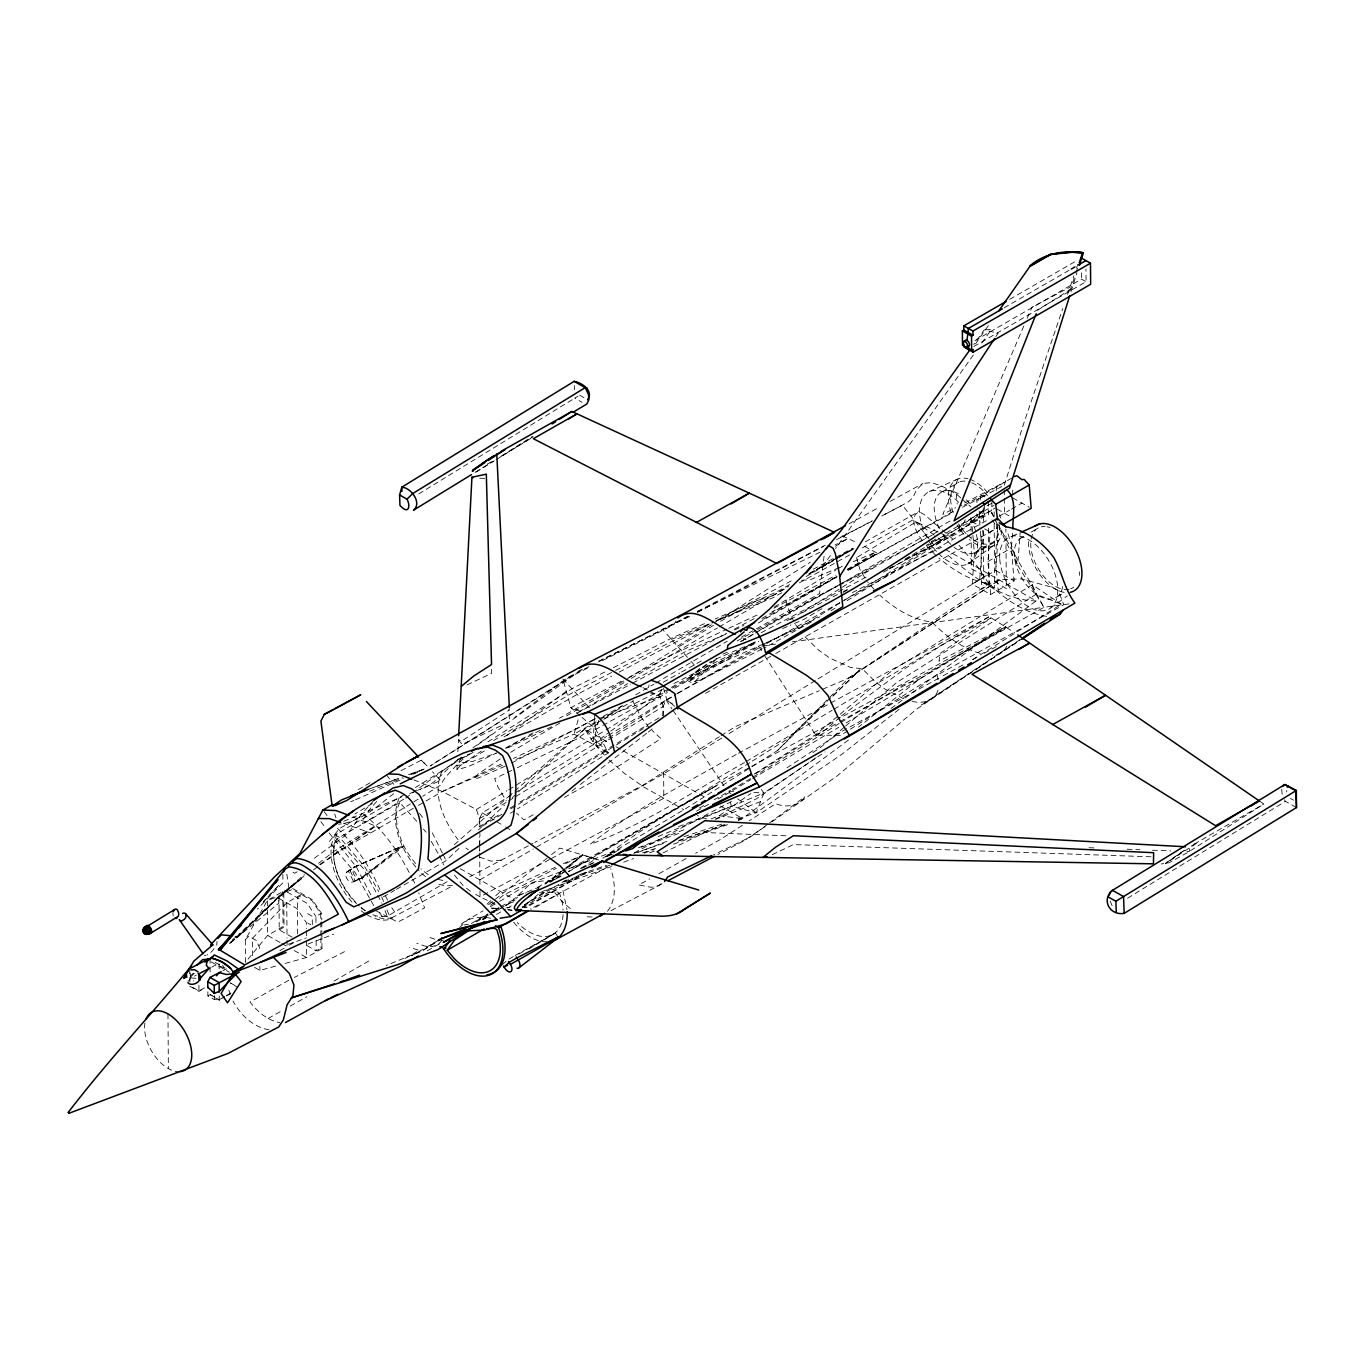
<?xml version="1.0" encoding="UTF-8"?>
<svg xmlns="http://www.w3.org/2000/svg" width="1365" height="1365" viewBox="0 0 1365 1365"><rect width="100%" height="100%" fill="white"/><g stroke="black" fill="none" stroke-linecap="round" stroke-linejoin="round"><path stroke-width="0.75" stroke-dasharray="5 3.75" d="M282.828 874.368L282.964 882.728L257.388 909.158M984.694 504.231L984.336 514.963M991.997 500.887L991.707 510.356L845.293 601.794M479.729 847.136L479.678 851.06L479.252 836.984M479.763 845.174L479.934 833.418M1281.701 789.277L1282.196 794.584M515.987 759.435L574.068 734.114L593.127 744.215L594.355 718.655M473.16 752.354L461.182 758.718L462.155 762.796L473.058 761.312L496.57 753.002C483.534 758.599 471.096 767.386 456.934 769.348L457.429 759.503M457.838 751.62L458.452 739.796L461.779 740.99L509.452 709.885M650.132 691.372L660.114 696.628L663.134 706.507L662.673 715.618L517.164 803.78M413.68 779.807L442.396 791.512L476.419 809.53L479.439 818.676L478.961 826.934L500.784 813.711M216.745 945.211L217.001 941.509M1012.506 533.22L1011.38 547.996L1014.093 580.961L990.649 594.509L972.187 584.049L974.439 553.9L971.726 521.532L995.187 507.985M979.678 579.716L981.93 549.583L980.053 527.317M972.187 584.049L995.648 570.502L997.9 540.352L996.552 524.177M990.649 594.509L987.919 561.544L990.171 531.992L997.661 527.675L997.593 523.768M991.894 519.826L997.661 527.675L995.392 557.227L998.122 590.192M1020.355 530.303L1017.676 565.315L1043.969 607.288L1069.341 603.859M190.059 972.938L190.554 976.965L193.54 981.008M824.068 556.186L819.614 593.536L754.436 629.828M980.121 500.119L980.855 495.939L1014.383 476.59M996.109 490.905L996.825 486.725L999.351 485.821L1001.466 486.708L976.828 499.761L977.016 507.541M648.494 687.67L649.126 684.889M399.911 847.102L403.221 846.795L399.911 847.102L354.405 866.894L347.205 871.808A5.801 3.344 60 0 0 346.591 878.105A5.801 3.344 60 0 0 352.358 882.148L363.158 877.559L403.221 846.795M1004.299 485.223L1023.102 425.385L1062.755 308.541M922.279 540.694C917.399 533.306 911.018 523.87 915.164 514.793L918.833 511.517L924.753 514.895L940.604 528.562M1071.03 291.615L1076.951 272.983M230.822 942.515L238.756 936.202L240.172 933.285L278.358 896.651L304.173 875.886M1069.972 291.001L1075.279 274.894M1075.927 272.881L1077.923 266.84M461.233 757.677L457.139 765.407L461.233 764.997L484.95 750.614M598.808 720.242L595.771 729.371L608.346 752.934L517.608 808.797M1067.549 294.43L1073.88 275.781M1076.473 268.171L1077.753 264.366M337.257 833.64C326.047 858.943 341.182 888.154 359.251 906.104M738.107 818.744L756.176 812.772L763.922 792.997L825.074 751.91M578.146 719.867L574.068 734.114L598.245 720.583M661.53 689.82L659.346 695.229L606.708 734.165M416.717 821.218L399.655 802.603L336.865 838.861L334.732 844.082A48.048 27.744 60 0 0 356.657 903.732M399.655 802.603L397.522 807.841A48.048 27.744 60 0 0 416.649 864.608M1023.818 325.996L942.771 514.4L955.654 507.695M1027.18 318.267L1032.042 307.125L1070.006 287.196M663.731 716.216L663.134 706.507L666.035 699.972L675.112 694.734M965.26 519.673L959.595 532.35L903.579 560.332M399.297 797.74C388.445 822.822 401.771 852.135 419.174 870.853M442.226 770.679C431.442 793.986 443.676 820.706 458.009 839.629M501.859 814.308L480.036 827.531L479.439 818.676L482.323 812.892L512.95 794.072M187.978 981.554L191.271 977.732L196.424 975.122M320.894 935.912L320.724 913.629L311.885 900.542L292.485 889.536L283.784 892.676L284.039 927.091L283.033 926.528L267.625 935.435L245.478 962.257L245.308 939.785L267.352 900.456L282.777 891.55L292.127 888.188L312.227 899.586L321.713 913.646L321.765 919.822M607.476 911.291C616.878 899.211 615.206 882.473 610.786 868.703M675.948 621.075L673.986 624.146L669.038 627.235L599.764 661.991M213.998 948.607L213.247 949.767A15.476 8.873 -24.9 0 1 209.647 953.35L206.968 955.039M995.836 336.677L998.088 333.248L984.148 329.886L973.757 344.458M988.414 325.535L973.501 346.71L1086.062 281.719L1085.96 269.042M973.347 355.002L835.636 548.491M981.81 343.042L991.417 329.477L984.148 329.886M822.344 566.629L831.985 553.405M841.693 601.88L941.355 540.438L945.092 535.268L916.171 521.891L854.319 558.985M937.994 690.144C934.991 701.235 921.426 704.306 911.53 701.064M1006.824 646.14L1003.957 650.917L999.043 653.954L992.27 655.115M695.041 681.527L716.727 658.664M1166.085 862.851L1184.991 849.849L1165.454 863.618L1197.583 842.563L1189.563 846.982L1189.29 851.538L1183.148 851.316M373.839 800.419L362.373 813.148L350.396 830.227L344.117 836.489L312.039 859.95M376.706 801.477L370.29 808.575L361.81 821.474L362.612 823.573L404.091 799.003M487.1 904.227L492.321 898.801M263.411 901.924L279.211 884.827L263.24 901.873M441.919 940.485L438.011 944.682L432.244 946.61L425.027 946.133L416.82 943.283M560.776 871.757L531.002 883.172L509.81 903.238L493.277 912.776M194.308 973.279L189.82 977.801L195.86 978.33M456.934 769.348L460.926 765.082L481.367 751.04M245.308 939.785L248.754 936.168L256.193 940.383L259.725 947.958L259.742 952.036M297.655 933.967L297.382 897.812L302.194 895.048L302.177 893.887L286.769 902.777L252.474 938.267L252.61 956.319M613.141 854.917L607.63 854.831C677.842 801.05 759.93 764.076 836.267 720.003M602.75 858.193L684.889 809.155L777.521 750.511L848.569 678.166L1000.05 579.562L1021.003 578.862L1052.534 587.377L1058.472 590.738L1063.796 604.763L923.405 682.858L849.576 729.729M777.521 750.511L826.968 702.071M832.957 696.201L859.933 669.771L832.189 696.287M229.832 942.874L239.626 934.991L276.344 899.279L301.784 878.292L276.344 899.279L238.756 936.202L235.019 936.356M239.626 934.991L277.556 898.238L303.235 877.388M830.654 697.771L787.503 739.011L751.552 761.585M396.464 889.298L446.065 860.667L461.472 846.044M478.432 829.937L504.623 805.077M512.319 797.757L516.943 793.372M518.495 791.905L584.749 729.012L601.829 720.311M278.392 897.197L228.586 944.443L278.87 903.101L278.358 896.651M711.216 818.881L719.099 815.758L750.886 793.475M459.459 927.62L468.229 919.413L482.988 910.882M502.405 964.56L506.176 961.131M528.938 948.965L555.76 932.807L557.756 935.725M699.818 668.406L686.68 679.992L691.628 682.79L704.75 677.927L766.14 646.993M284.091 892.045L304.361 874.521M454.34 844.73L506.825 798.15M508.411 796.75L513.189 792.519M514.776 791.103L584.749 729.012L608.602 742.543M538.356 894.246L522.232 907.657M555.794 878.804L582.753 854.917L563.387 863.653M839.902 717.239L825.535 729.712L753.804 774.979M841.505 715.857L905.899 668.014L942.345 644.894L991.161 617.799L940.246 653.408L938.949 661.155L1005.681 626.654L921.426 677.569L858.517 727.118M190.213 975.941L193.421 973.194M495.751 895.662L499.454 892.488L555.64 867.15M499.488 898.46L503.19 895.286L556.238 868.379M232.238 940.041L240.172 933.285M843.962 727.46L819.956 747.918L811.1 753.753M845.566 726.095L896.771 682.449L1036.189 594.219L1061.305 604.217L971.112 660.575L976.76 657.367M714.543 659.943L688.813 681.596L758.633 641.277M550.061 882.012L564.752 869.846M566.373 868.498L582.701 854.968M469.867 753.736L458.657 762.83L445.178 777.555L440.315 785.336L422.672 796.29M688.864 678.03L711.813 661.189M660.95 883.735L658.578 885.646L651.224 887.318L638.769 884.964L649.757 878.838M488.516 904.671L549.822 855.957M551.477 854.644L559.769 848.075L599.747 860.121M318.574 863.328L333.777 851.504L410.336 803.968M899.108 709.322L842.529 753.804L756.176 812.772L731.418 806.323L677.842 826.866M461.438 757.2C446.747 767.079 437.79 783.339 420.318 789.482M646.618 733.346L578.538 785.899M648.256 732.067L653.17 728.228M545.027 884.076L564.803 868.805M566.356 867.594L582.753 854.917L563.813 864.54M545.079 883.991L561.459 871.348M563.097 870.085L582.753 854.917M400.286 847.836L360.224 878.599L352.358 882.148M571.816 791.052L576.849 787.196M565.451 679.019L514.724 717.427M566.304 691.39L506.978 735.462M393.666 793.696C377.149 806.493 360.36 822.02 338.605 824.221M494.642 902.265L489.387 905.933M848.382 740.069L742.543 818.522L735.206 821.747M891.055 708.435L1036.154 600.89L945.126 549.242M313.455 869.829L318.574 866.041M320.28 864.796L375.597 826.098L379.624 827.77M598.126 723.433L577.19 738.806L513.769 769.451M604.832 718.468L621.57 706.08M593.127 744.215L605.019 735.411M767.898 824.102L750.306 837.018L713.656 854.763M769.57 822.873L804.719 796.853C798.917 806.647 785.404 807.722 775.712 803.695L749.351 820.775M405.576 798.133L460.329 757.763M477.426 745.136L575.143 674.156L430.231 765.919L569.802 677.023L590.397 666.7M319.581 864.574L375.597 826.098L350.89 816.048M482.647 919.635L487.254 916.256M1050.828 607.852L1067.293 595.874M967.802 564.069L992.816 546.017M472.87 747.832L491.298 734.677M695.075 672.433L709.988 661.889M764.997 826.695L743.857 840.823L717.905 854.473M771.959 821.798L837.308 775.832L916.444 709.237L974.303 670.505M586.387 872.201L524.092 907.742M839.151 723.501L752.303 777.487M883.343 572.123L933.711 544.754L985.394 508.821L959.595 532.35L958.913 524.279M442.124 937.294L423.082 950.347L411.65 955.756L441.868 938.301M461.199 924.224C469.116 917.246 480.787 916.034 490.82 918.338M816.134 757.66L756.176 798.952L715.26 819.102M346.471 872.269L353.569 867.44M347.205 871.808L357.34 865.854L402.846 846.061M483.654 919.481L486.623 917.468L483.244 919.413M848.569 678.166L988.891 583.759L1000.05 579.562L848.569 678.166L821.252 689.854M976.077 669.328L1020.184 639.81M491.878 912.878L499.061 908.066L493.721 911.086M606.828 752.371L596.437 746.092L606.981 739.096M608.739 737.919L676.033 694.273M1020.355 639.468L921.426 705.005L973.962 670.59M786.888 767.847L839.902 732.988M975.719 669.43L1019.809 640.526M1037.571 310.264L1072.071 288.356M578.982 711.865L627.781 683.643M742.338 825.33L721.249 838.997L695.587 853.296M500.238 758.94L478.091 774.074L474.082 778.34L478.211 778.067L505.391 766.089M524.672 904.688L549.532 888.649M581.507 868.055L595.72 858.892M372.44 803.473L354.866 813.984M762.711 619.471L837.189 576.593M754.248 774.023L816.458 734.08L892.829 669.959L1032.332 584.749L1061.305 604.217M840.874 722.392L903.63 684.65L919.327 679.241M1259.247 800.88L1263.836 804.036L1186.697 853.074L1168.986 862.799L1161.206 863.977M847.802 730.855L840.669 735.377L815.843 735.121L763.274 653.562M501.825 455.774L532.35 436.459M677.535 646.174L716.062 621.809M719.56 619.591L810.418 562.141M835.346 546.375L847.819 538.475L835.244 544.857M713.503 625.307L625.494 679.924M719.355 736.759L642.744 785.25L534.79 842.41M721.13 735.616L735.377 726.607L819.29 690.69M404.671 794.362L335.09 834.885A51.699 29.842 60 0 0 352.324 902.453M415.404 787.588L468.314 754.231M487.902 741.86L573.454 687.909L605.736 671.546M749.76 762.711L695.826 796.563L568.215 871.553M836.728 576.559L790.591 602.596L771.942 611.725M847.341 569.922L875.596 552.245L852.579 561.953M790.352 619.676L872.627 568.318L926.152 538.049M830.841 610.803L838.076 606.299M413.851 801.784L420.915 797.399M476.419 809.53L507.029 790.71M508.838 789.601L604.286 730.94M606.094 729.831L667.383 692.43M514.741 792.963L606.589 736.503M608.398 735.394L666.035 699.972L674.344 705.04M839.885 602.989L800.009 627.576L692.55 675.658L670.215 688.045M510.356 813.267L515.799 809.923M418.731 493.925L572.925 399.262M475.139 472.358L493.277 461.233M500.546 456.763L533.186 436.732M476.095 472.017L494.232 460.875M496.041 459.766L532.316 437.5M741.656 641.277L757.217 631.739M758.957 630.664L809.274 600.719L841.028 583.776M721.778 738.056L663.646 773.767L535.012 848.023M729.046 733.602L816.236 680.026M818.062 678.917L988.823 574.034M750.494 778.596L732.34 789.448M1127.592 898.187L1285.42 801.306L1296.477 807.568M479.439 818.676L506.722 802.023M508.531 800.914L513.991 797.587M515.816 796.478L606.743 740.939M608.568 739.83L663.134 706.507M442.414 938.523L423.082 950.347L386.278 965.43M503.992 736.912L575.911 695.109L611.691 676.119M510.595 752.337L560.418 722.631M577.992 396.174L574.733 398.153L582.104 402.334M509.879 808.199L515.339 804.889M510.954 808.797L614.625 745.972M616.451 744.88L647.368 726.146M623.668 681.033L559.428 718.28M774.296 606.998L836.131 569.888M837.956 568.796L843.416 565.537M960.721 497.884L956.353 493.993L941.987 486.162L931.578 482.596L922.962 483.449L916.529 489.899L912.929 497.577L908.39 501.842L881.705 516.055M524.382 904.961L566.236 879.981M586.814 872.286L525.764 907.793M493.601 740.547L570.689 693.727L613.704 671.409M297.246 871.757L294.652 873.293L291.325 871.143L291.274 869.676M821.918 608.654L803.797 619.454L790.301 625.238M888.939 568.727L896.174 564.41M905.234 559.002L945.092 535.268M744.454 762.591C694 790.983 644.638 824.358 590.277 844.253C635.066 808.728 687.022 782.657 736.571 754.282M746.28 761.499L832.138 710.312M833.964 709.22L989.25 616.639L1014.57 632.695M725.259 794.942L750.886 779.671M752.712 778.579L838.775 727.272M846.095 722.904L1006.602 627.218L838.144 718.98M549.993 882.268L560.93 875.835M508.991 959.083L513.65 956.336M623.993 682.636L565.519 716.506M631.312 678.354L717.342 627.968M719.167 626.91L788.765 586.148M808.95 574.324L834.629 559.275M836.472 558.2L852.989 548.542M635.698 694.836L654.006 684.104M655.848 683.029L727.289 641.192M758.428 622.969L837.189 576.832M848.177 570.399L877.473 553.235L861.23 544.703M568.369 871.808L716.42 785.762L568.744 869.607M784.21 589.253L775.081 594.543L711.95 623.088M806.152 576.525L837.223 558.507M839.048 557.449L853.227 549.259M1009.708 299.344L1075.808 261.193M1004.128 307.808L1069.495 270.065M974.968 340.619L1081.49 279.125L1086.062 281.719M358.159 789.67L370.973 782.264M942.43 491.656L958.895 482.152M333.248 854.524L416.547 806.442M418.39 805.384L442.396 791.512L503.856 762.847M292.161 937.209L279.228 929.872L278.972 895.457L283.784 892.676M674.651 688.233L756.517 641.089M843.161 592.478L848.672 589.288M931.357 541.547L938.711 537.315M946.064 533.067L993.839 505.477M676.938 693.676L758.701 646.464L762.062 648.529M279.228 929.872L284.039 927.091M998.992 516.345L1009.673 510.169M1011.431 509.162L1021.958 503.071M315.963 922.484L315.912 916.41L320.724 913.629M204.494 987.816L198.966 991.007L189.889 985.854M189.889 986.247L198.966 991.417L204.494 988.226M279.842 950.654L285.285 947.515M281.787 943.471L287.094 946.474L295.932 941.372M974.798 552.62L991.263 543.099M974.439 553.9L997.9 540.352M383.292 896.907L394.622 890.372M207.855 991.86L207.889 995.921L214.356 999.59L219.236 999.777L224.764 996.604M226.607 995.529L232.118 992.355M207.889 995.921L210.159 994.624L219.236 1000.187L224.764 996.996M226.607 995.938L230.276 993.805M1020.116 538.527L1023.784 536.411M1031.104 532.179L1036.581 529.006M987.919 561.544L1011.38 547.996M306.937 945.587L316.185 950.825L320.98 948.061L321.986 948.624L321.867 934.223M321.986 948.624L306.562 957.53L284.244 963.69M372.867 914.721A48.048 27.744 60 0 0 380.067 916.615L387.268 916.256L450.058 880.015M479.9 879.845L533.186 849.081M334.169 981.008L370.871 959.817M490.376 906.616L497.764 902.35M499.607 901.292C516.277 892.642 533.323 876.415 553.61 882.097M404.91 958.537L419.123 950.33L409.705 947.395M471.454 923.44L487.988 913.885M489.83 912.827L499.01 907.52M500.853 906.462L517.727 897.624M427.33 950.842L441.202 942.84M482.255 919.14L491.434 913.833M496.485 914.413L505.715 909.073M507.558 908.015L511.261 905.882M1057.278 596.607L1064.598 592.393M522.778 907.094L581.661 873.566M533.817 907.298L609.848 865.768M535.643 907.23L559.65 893.375L561.885 901.071A48.048 27.744 60 0 1 563.08 910.267M518.871 954.05L552.108 934.871M740.274 641.721L837.632 585.704M839.475 584.647L951.524 520.167M1194.307 844.065L1263.836 804.036M607.22 856.606L618.311 850.259M720.618 621.263L756.108 600.958L772.249 595.822M537.366 887.421L566.902 870.648M789.618 584.63L776.975 591.796L715.141 618.976M837.513 557.534L807.943 574.273L833.64 560.06M839.356 556.493L852.289 549.174M865.222 541.854L918.833 511.517M576.73 713.366L630.732 684.121M811.339 621.962L767.966 646.003M705.466 693.335L773.887 654.535M775.747 653.494L997.661 527.675M699.443 808.046L704.92 804.941M714.066 799.788L730.514 790.489M487.1 464.254L494.215 460.244M781.838 592.734L773.17 597.631L715.721 621.177M799.378 582.838L851.316 553.968M933.489 533.92L938.984 530.814M475.873 921.17L491.929 912.093M476.419 921.87L491.195 913.526M493.038 912.468L504.129 906.224M505.971 905.166L515.202 899.962M288.783 980.258L250.068 1002.012C257.456 1011.687 267.489 1020.474 279.808 1022.607M696.542 811.1L710.892 803.029M718.075 798.986L723.467 795.966M761.875 618.379L835.755 577.071M953.214 511.397L850.003 569.103L951.49 513.121M964.27 505.221L980.855 495.939L983.363 495.051L985.888 496.092M681.613 672.007L703.828 659.585M737.151 640.953L755.732 630.579M600.105 719.543L633.582 700.791M677.893 693.232L764.895 644.57M766.738 643.529L842.649 601.078M844.491 600.054L987.032 520.321M268.154 1018.478L282.896 1010.202M290.284 1006.073L306.869 996.774M815.843 735.121L838.093 722.648M839.953 721.607L1043.969 607.288L995.426 519.638M835.482 559.036L853.876 548.798M741.4 637.097L752.576 630.869M663.202 682.278L679.77 673.03M757.592 629.538L837.325 586.216M533.186 814.769L524.024 819.887L516.584 813.165M564.359 797.416L606.521 773.921L660.967 738.601L651.941 730.326M658.92 873.737L686.424 858.414M515.202 955.415L555.76 932.807M635.135 679.565L686.646 650.917L727.187 633.633M668.355 689.086L595.771 729.371L581.78 717.171M862.253 547.928L913.697 519.485M505.801 747.901L535.387 731.555M593.57 719.509L510.954 763.41M670.539 689.069L659.346 695.229L650.269 692.908M672.416 688.045L756.415 641.857M888.973 568.966L986.042 515.595L979.217 517.198L926.596 545.079M834.663 735.326L941.355 676.784M943.215 675.76L963.707 664.516M984.216 653.289L997.252 646.123M603.125 716.386L625.375 704.221M849.098 523.768L879.06 507.388M890.134 501.382L922.962 483.449M551.614 726.76L505.579 749.044M738.448 753.275L989.25 616.639M595.242 718.741L574.938 729.712L513.462 758.377M549.413 859.575L480.019 896.805L473.143 893.017M551.289 858.568L663.817 798.184L683.899 809.769M842.888 582.787L932.534 534.926M987.014 505.852L992.048 503.156M366.861 914.687A51.699 29.842 60 0 0 388.121 919.72L453.487 885.441M540.148 730.343L505.75 748.344M344.509 951.661L294.379 977.408M619.232 672.126L709.646 624.163M717.171 620.171L792.519 580.21M813.233 569.222L833.947 558.217M835.841 557.227L852.784 548.235M632.609 683.114L726.794 633.172M734.336 629.163L755.05 618.174M773.887 608.193L836.045 575.211M847.341 569.222L877.473 553.235M761.209 632.712L868.328 575.945M469.833 876.791L532.93 843.382M634.281 852.852L734.711 799.771M962.564 507.268L984.694 495.597M611.008 910.66L662.298 883.701M689.735 616.417L598.535 661.155M697.259 612.476L823.368 546.563M836.54 539.67L872.303 520.986M621.331 681.271L570.911 707.667L563.284 680.674M628.804 677.364L669.874 655.865L726.828 629.214M964.833 502.883L1005.288 481.777M687.994 616.212L662.52 629.384L689.735 659.841M697.396 611.349L825.296 545.147M840.345 537.366L872.32 520.816M881.722 515.953L902.402 505.238L929.957 540.011M401.037 770.645L421.495 760.066L426.989 765.919M615.581 670.437L670.079 642.301L710.056 623.959M786.871 620.683L794.396 616.792M801.938 612.902L841.471 592.461M843.348 591.489L847.119 589.526M211.729 967.137L219.1 963.332L219.134 969.321M222.904 970.754L226.59 968.86M603.722 719.338L662.537 689.359M673.935 683.558L755.528 641.96M852.289 592.632L941.475 547.177M589.066 666.666L567.14 677.74L569.802 677.023M598.518 661.889L688.114 616.383M613.329 667.707L672.211 637.847L707.326 622.406M839.185 585.278L872.627 568.318M577.839 671.426L583.486 668.611M734.643 629.982L743.959 625.426M582.36 868.089L593.86 862.475M605.36 856.879L614.95 852.204M697.669 611.742L819.956 552.279M762.523 644.621L819.904 616.843M511.858 770.372L494.659 778.647L497.935 787.042L506.296 800.914M728.739 628.31L757.217 614.984M1012.284 536.172L1017.829 533.715M355.531 799.754L403.579 778.494M413.185 774.245L418.953 771.703M929.309 491.605L957.343 479.234M442.396 791.512L502.422 765.356M715.925 659.039L752.798 643.12M722.853 654.108L728.637 651.634M782.606 628.531L788.373 626.057M350.737 801.784L353.927 800.419M839.134 567.601L810.349 579.733L798.781 580.432M343.724 821.286L401.924 796.836M409.688 793.577L415.506 791.137M417.451 790.318L440.724 780.541L432.483 771.771M467.035 684.872L491.605 673.355L491.434 667.076M671.478 639.4L713.793 621.962M561.015 876.449L549.413 881.227L555.436 879.231M580.347 868.498L593.877 862.936M658.186 836.489L763.922 792.997L760.612 788.407M663.151 852.886L704.903 832.514L789.277 835.926M772.283 854.644L793.406 844.56L1153.664 856.879M666.922 841.301L636.5 852.989M369.523 791.222L402.914 777.777M410.78 774.603L424.532 769.058M540.113 886.806L516.499 896.174L526.515 892.744M638.445 847.767L683.694 829.818M760.561 801.579L715.823 819.239M307.876 944.102L333.674 934.206M568.71 868.703L620.29 848.928M678.797 833.452L638.086 848.382M374.454 787.161L398.614 778.357M408.51 774.74L424.566 768.904L408.8 774.62M369.301 788.97L398.938 778.204M513.803 901.787L505.971 904.517M541.751 891.703L611.605 866.502M623.583 862.185L633.565 858.585M649.535 852.818L655.524 850.651M673.491 844.167L729.388 823.999M599.406 718.417L660.114 696.628M278.972 895.457L287.674 892.318L307.091 903.323L315.912 916.41M357.34 865.854L354.405 866.894A6.552 3.788 60 0 0 353.706 874.027A6.552 3.788 60 0 0 360.224 878.599L363.158 877.559M563.899 881.38L610.053 865.137M644.178 853.125L654.21 849.593M678.303 841.113L726.47 824.17L678.524 840.516M288.339 944.222L306.255 937.977M580.517 874.18L606.521 865.256M642.523 852.886L658.527 847.392M633.718 853.313L663.834 843.348M683.899 836.694L722.051 824.068M392.762 917.86L383.173 918.799L375.153 916.615M254.487 967.358L259.896 970.43L276.122 965.942M501.296 860.138L491.025 861.161L478.296 856.657M1036.154 600.89C1002.251 600.771 971.795 575.808 947.054 554.463M464.305 924.958L468.349 924.241M564.803 881.671L573.368 880.306L571.918 878.719M205.808 955.5L204.289 955.449M762.899 645.884L775.491 644.161M792.263 641.857L1043.969 607.288M607.63 854.831L611.571 854.456M452.446 885.476L445.417 885.919L437.653 884.008M539.397 892.829L557.347 892.062L559.65 893.375M506.296 907.759L509.93 907.606M484.694 478.347L476.18 478.194M522.164 906.923L527.334 907.06L531.275 909.295M1152.435 850.224L1170.863 850.873M1089.014 847.716L1095.361 847.972M1127.063 849.218L1139.741 849.712M587.172 916.768L592.666 917.024M547.024 941.799C532.367 941.987 520.355 930.811 511.841 919.908M733.636 791.444L727.579 791.137L730.94 793.679M753.821 792.468L763.922 792.997M443.42 940.161L436.186 939.683L427.996 936.834M491.315 907.913L499.471 908.749M507.626 909.585L511.704 909.994M491.792 908.288L499.948 909.141M508.087 909.977L512.165 910.387M719.099 815.758L742.543 818.522L738.516 819.938L742.543 818.522L720.515 806.033M1046.648 616.366C1024.313 612.885 1004.913 599.081 988.891 583.759C970.071 580.688 953.333 570.143 938.898 558.114M269.11 1029.79C253.122 1027.316 240.462 1014.792 232.988 1001.04M706.78 819L697.293 815.553M598.826 860.052L585.858 855.923M980.138 653.408C961.472 647.812 945.45 635.8 931.954 622.065C912.178 619.744 894.502 608.517 879.981 595.311M495.188 904.108L480.019 896.805L479.951 888.325M343.366 823.266L370.597 832.974M580.398 711.25L570.911 707.667L580.227 715.806M976.828 499.761L978.415 500.426M903.647 698.795L884.981 689.086L874.965 681.425L862.407 668.85L849.934 667.212L829.613 657.964L818.522 650.013L804.019 635.766M842.086 535.848L856.742 542.587M375.785 910.66L397.863 922.126L424.6 907.844L418.714 892.795M742.714 637.847L746.075 639.605M642.881 687.55L648.46 690.502M979.763 511.721L983.295 513.615M983.773 575.347L971.385 568.71L971.146 536.786M1012.745 497.85L1029.346 507.268M997.03 509.026L1011.789 517.403M971.726 521.532L979.097 525.713M984.643 528.852L990.171 531.992M995.648 570.502L1014.093 580.961M579.63 395.185L585.977 398.785M1290.403 798.389L1293.576 800.18M615.939 746.706L621.433 749.829M623.276 750.869L705.841 797.706M460.312 868.737L513.718 899.04M335.09 834.885L339.783 837.547L364.882 866.946L378.702 891.567M336.865 838.861L363.329 868.464L381.927 903.118M307.654 913.714L312.244 916.324L312.312 925.641M307.739 923.047L310.776 924.788M280.013 942.464L267.625 935.435L267.352 900.456L276.703 897.078L296.819 908.493L306.306 922.535L306.34 928.712M294.175 950.501L306.562 957.53L306.442 941.065M215.175 962.359L220.14 965.174M225.106 967.99L220.226 966.386M211.08 961.83L229.371 972.204M234.029 985.001L230.395 982.937L237.664 987.458M210.159 994.624L219.236 999.777M994.624 581.507L1006.329 588.537L1005.886 528.938M482.323 812.892L494.864 820.467M496.655 821.559L503.821 825.893M505.613 826.968L512.779 831.302M983.158 495.734L984.967 496.894M916.171 521.891L936.322 536.718M937.994 537.964L941.355 540.438M737.68 798.764L756.176 812.772M465.875 847.972L468.366 849.849M421.631 873.515L426.409 877.303M361.043 907.571L365.615 911.138M466.489 888.188L471.42 892.062M570.28 908.629L562.005 901.429L551.631 888.7M942.174 529.927L954.852 540.864M609.165 760.066L624.59 773.546L643.751 787.008L663.817 798.184L663.612 769.314M674.6 706.319L666.785 699.443L662.981 686.22M962.171 499.198L970.907 506.978M935.946 555.521L926.357 545.573M421.239 760.203L426.767 765.68M994.112 511.841L994.147 517.796L991.297 512.182L994.966 515.868M608.346 752.934L584.749 729.012L594.048 743.515L607.63 758.718M463.196 885.612L452.412 872.747M562.789 678.9L589.543 707.787M691.082 661.36L696.508 667.417M873.924 589.253L867.611 581.848M337.462 828.282C355.975 846.044 370.478 867.116 380.425 890.85M329.101 832.889L356.367 866.946L371.417 896.054M959.066 545.3L977.579 566.816L988.891 583.759M423.423 829.067L426.119 832.223M931.203 541.598L933.711 544.754M386.466 774.893L393.785 784.312M324.017 811.578L327.549 816.116M320.809 821.662L325.706 827.941M649.006 727.409L641.26 717.342L632.439 700.603M419.499 813.369L424.583 819.99M795.607 624.641L800.811 632.114M1284.397 799.839L1285.42 801.306M458.452 739.796L462.07 744.42L509.554 721.693L508.94 709.152M391.789 907.759L395.287 912.861M379.436 912.502L384.111 919.31M555.418 933.131L558.387 937.516M666.035 699.972L671.938 708.742M673.133 710.482L724.03 785.882M758.701 646.464L762.131 651.788M431.204 841.284L438.336 853.978M439.359 855.787L443.949 864.983M373.737 905.609L355.446 873.037L329.016 842.086L339.22 828.709L363.994 814.41C384.384 831.097 400.064 853.944 411.786 877.61M991.297 512.182L994.402 517.779M1112.083 905.643L1109.864 900.388M412.776 879.452L414.772 883.121M442.345 852.937L431.869 832.053M864.796 577.804L859.779 569.12L856.52 557.603M793.645 621.348L786.496 604.2L785.813 596.556M350.14 870.768L355.292 881.107M995.068 519.775L1017.676 565.315L1007.114 530.866M443.216 854.609L446.065 860.667M385.442 895.662L388.65 902.623M1032.332 584.749L1036.189 594.219M381.671 896.839L383.923 902.367M386.926 909.755L390.68 918.986M384.981 910.626L387.268 916.256M228.876 990.342L230.327 994.078M222.751 965.243L224.218 969.184M334.732 814.035L335.995 817.908M562.926 890.56L566.97 909.653M730.463 802.518L731.418 806.323M288.868 887.813L286.582 872.286M173.253 915.898L172.997 914.738A5.341 3.72 85.3 0 1 173.065 912.332M937.226 674.975L938.625 682.688M1286.649 790.608L1286.785 792.024M979.882 525.303L979.2 509.469M956.353 493.993L957.206 504.094M594.543 714.39L596.437 746.092M574.29 385.561L574.443 389.759M1081.438 272.795L1081.49 279.125M1004.23 489.796L1004.282 496.178M1004.299 498.31L1004.401 513.206M994.198 524.041L994.676 587.837L983.807 581.678L983.431 530.644M988.277 501.109L988.396 517.779M988.482 528.187L988.908 584.954L981.418 589.271L980.991 533.015M983.261 507.661L983.363 522.13M970.993 517.625L971.129 534.653M479.695 853.108L479.934 886.209M321.782 921.87L321.85 932.159M320.912 937.926L320.98 948.061M316.1 940.707L316.185 950.825M306.357 930.776L306.425 939.001M286.769 902.777L287.025 938.147M287.042 940.229L287.094 946.474M282.777 891.55L283.033 926.528M259.862 966.352L259.896 970.43M219.202 995.955L219.236 1000.187M214.322 995.529L214.356 999.59M210.005 958.179L210.125 974.166M198.932 985.274L198.966 991.417M189.752 968.655L189.854 982.032M167.963 1013.888L168.373 1068.59M1012.728 490.103L1012.745 495.904M365.257 913.697A51.699 29.842 60 0 1 358.893 908.885M365.428 910.813A48.048 27.744 60 0 1 358.074 905.063M180.146 1071.627A33.357 19.264 60 0 1 154.586 1055.674A33.357 19.264 60 0 1 144.997 1022.777M1064.103 592.359A37.862 21.857 60 0 1 1028.579 539.073M563.062 914.567A48.048 27.744 60 0 1 517.25 922.569M1001.791 529.944A37.862 21.857 60 0 1 969.287 539.465M963.98 534.346A37.862 21.857 60 0 1 956.984 524.979M951.115 512.592A37.862 21.857 60 0 1 968.041 478.74M969.747 479.252A37.862 21.857 60 0 1 989.847 495.393M999.624 514.468A37.862 21.857 60 0 1 1000.613 518.086M970.31 518.171A41.069 23.717 60 0 1 972.767 560.332A41.069 23.717 60 0 1 939.342 554.327M936.509 551.409A41.069 23.717 60 0 1 927.654 539.056M926.801 537.503A41.069 23.717 60 0 1 925.675 493.976A41.069 23.717 60 0 1 961.967 505.835M982.544 530.337A34.552 19.946 60 0 1 953.947 547.143M950.859 544.413A34.552 19.946 60 0 1 943.079 534.943M939.495 528.664A34.552 19.946 60 0 1 936.936 496.604A34.552 19.946 60 0 1 960.107 494.847M966.369 499.863A34.552 19.946 60 0 1 972.102 506.398M976.913 514.008A34.552 19.946 60 0 1 980.48 522.181M1069 589.305A34.552 19.946 60 0 1 1042.536 574.921A34.552 19.946 60 0 1 1030.899 540.728M1031.138 539.056A34.552 19.946 60 0 1 1039.618 527.317M1041.324 526.822A34.552 19.946 60 0 1 1045.044 526.532M1047.006 526.754A34.552 19.946 60 0 1 1050.077 527.538M1079.596 571.781A34.552 19.946 60 0 1 1079.425 575.399M1073.743 587.104A34.552 19.946 60 0 1 1070.706 588.81M1062.721 586.575A34.552 19.946 60 0 1 1026.292 584.715A34.552 19.946 60 0 1 1023.153 536.82M999.453 524.74A34.552 19.946 60 0 1 967.324 534.909M966.13 533.715A34.552 19.946 60 0 1 958.571 523.887M953.214 512.592A34.552 19.946 60 0 1 970.208 482.169M971.778 482.766A34.552 19.946 60 0 1 987.492 495.495M442.857 880.374A48.048 27.744 60 0 1 437.482 879.145M428.201 874.555A48.048 27.744 60 0 1 420.864 868.822M374.658 867.85L361.384 878.19L353.62 881.688L348.519 871.348L355.685 866.451L400.184 847L374.658 867.85M999.777 559.24A41.069 23.717 60 0 0 1045.18 610.462A41.069 23.717 60 0 0 1041.239 550.266A41.069 23.717 60 0 0 999.777 559.24"/><path stroke-width="1.5" d="M149.621 932.653L150.048 928.098L147.915 926.391L146.55 927.688M149.212 932.892L150.696 931.783L150.44 928.865M567.226 911.786C567.499 922.194 565.008 934.155 555.418 939.888L604.49 913.339M1296.477 807.568L1295.88 790.796L1284.823 784.517L1112.492 890.321C1101.18 899.347 1109.353 915.796 1124.146 913.373L1296.477 807.568L1296.341 790.471L1284.823 784.517L1282.418 786.53M458.657 735.684L471.932 477.255L486.315 474.15L491.536 664.533L473.706 676.05L461.489 686.186M145.663 932.722C144.554 927.108 141.994 934.291 145.663 932.722A4.078 2.355 60 0 0 149.638 932.96A4.078 2.355 60 0 0 147.198 927.313A4.078 2.355 60 0 0 144.008 928.968M528.136 824.477L516.362 833.486L407.231 896.498L334.101 928.285L260.22 962.376M478.108 749.061L585.636 712.649L590.072 712.359L594.543 714.39L662.981 686.22L727.426 649.126L727.733 645.474L744.181 631.893M1012.83 529.006C1012.523 516.397 1017.454 498.72 1006.568 489.54M200.433 977.306C200.484 982.681 191.219 986.793 187.824 982.663M342.12 924.958L406.651 892.846L510.92 825.381L513.496 816.304C515.919 795.573 519.246 772.3 507.695 753.582L500.784 748.378L492.97 745.222L483.074 746.553M200.348 978.244L208.947 968.57L206.269 965.106L207.105 961.455L210.244 958.503M1109.37 895.082L1110.086 892.318L1112.492 890.321L1123.566 896.583L1124.146 913.373M207.105 961.455L207.582 959.424L204.921 962.188M145.816 927.142L175.198 909.209A3.634 2.525 85.3 0 1 177.365 909.875L178.627 912.827A5.341 3.72 85.3 0 1 178.235 916.342L150.423 933.353A3.873 2.235 60 0 1 149.024 933.182M399.587 494.949L406.958 499.129C410.507 505.101 409.363 515.663 399.962 505.494L399.587 494.949L401.822 487.168L574.136 381.364C581.934 382.541 594.065 391.175 587.564 399.689M983.107 503.088L984.694 504.231L1009.52 488.175L1069.768 295.625M210.619 945.126L212.786 944.87L193.881 961.062L183.866 978.005L187.039 976.982M1079.408 265.305L1083.281 253.105L1081.848 252.286C1063.625 250.256 1044.089 253.566 1029.978 265.783M1079.237 262.814L1082.564 252.696L1071.457 251.996L1050.521 254.231L1030.217 265.953L998.685 310.964M144.229 930.265C144.042 935.179 148.7 930.845 144.383 930.077M292.605 862.612L293.185 860.991C323.283 832.94 355.497 802.91 395.185 790.25C426.682 800.18 422.945 842.546 418.441 868.822C402.641 888.12 376.228 896.89 353.859 906.889L346.198 902.282C334.101 884.759 320.144 861.042 296.973 858.449L293.185 860.991M288.271 865.956C294.755 857.92 305.965 867.457 312.073 871.553C328.248 884.861 339.902 902.93 348.723 921.75M199.836 980.189L200.194 975.924L198.061 973.382M516.226 910.813C519.331 901.77 531.309 895.645 538.527 889.059M1036.206 313.745L954.05 520.799L1010.51 484.746M191.527 965.789C151.003 1014.929 107.153 1061.561 68.301 1112.321L68.967 1113.277L227.938 1053.456L278.699 1026.975L283.391 1019.809L287.077 1004.845L292.912 995.785L293.936 985.155L289.414 973.484L273.034 956.933M970.14 349.525L840.976 530.678L805.93 572.976L810.725 567.499L769.297 609.404L747.628 627.798L746.382 630.255L742.611 629.282L740.632 631.893M283.664 871.911L285.012 869.061L289.039 866.877C313.165 869.71 327.395 894.86 338.383 914.158L244.659 964.936L220.004 950.142L285.046 869.078M334.886 708.862L360.752 694.768L324.426 714.253L320.894 721.044L332.19 806.254L341.438 799.958L365.359 790.403M207.821 987.816L207.77 981.742L210.022 977.425L221.062 971.709M173.389 911.223L174.498 909.619M845.566 525.61L683.711 613.687L585.636 664.124L405.559 762.881L346.966 800.351L335.261 805.504L332.48 805.794L332.514 804.497L322.84 810.059L299.873 853.552L274.416 876.961L211.148 944.205M664.584 881.585L667.775 876.842L711.745 855.684M839.646 576.439L874.317 521.515L994.71 338.383M1287.229 787.196L1288.406 785.967M217.905 938.42L221.386 934.871L231.248 935.776M147.42 926.426L145.918 927.535L146.703 927.091M150.986 933.046L151.583 931.715A4.675 2.696 60 0 0 151.054 928.746L149.143 926.17A3.873 2.235 60 0 0 146.976 925.504L146.43 925.811M186.067 973.091L187.978 970.942M518.99 967.785L558.746 937.192L510.408 964.39A5.801 3.344 60 0 1 511.124 971.436A5.801 3.344 60 0 1 505.391 968.945L503.395 966.01M526.481 911.547L498.6 927.637A51.699 29.842 60 0 1 491.076 974.32A51.699 29.842 60 0 1 446.406 952.787L443.796 949.119L450.058 940.502M486.588 928.644L494.557 928.302L496.86 929.616L499.095 937.328A48.048 27.744 60 0 1 489.335 971.112A48.048 27.744 60 0 1 454.46 958.827L447.208 950.262L454.63 940.024L469.031 930.401M1021.583 639.383L1060.315 613.994L1063.147 610.104M826.269 548.696L828.538 545.693L830.807 546.836L833.094 548.269L835.414 553.883L839.492 574.58L842.819 606.708L765.611 652.914C764.008 645.082 757.66 626.091 747.628 627.798M277.778 879.76L218.622 949.682L220.004 950.33L272.488 886.363M275.184 883.07L277.863 879.794M498.396 453.828L504.896 449.614L486.844 460.193L472.597 470.601L484.694 462.735M216.523 975.77L219.27 972.631L226.385 974.491L236.759 973.45L219.168 991.451L214.305 993.345L207.821 987.253M225.549 942.43L218.298 949.989L225.481 942.14M228.382 939.052L234.2 932.858M238.551 928.2L241.451 925.112M231.333 936.373L234.217 933.353M183.866 978.005L186.732 975.19M196.799 965.311L202.549 959.663L210.108 958.947L213.196 956.251M406.975 499.163L412.878 493.447L585.21 387.643L587.155 388.172M68.301 1112.321L68.967 1113.277M521.532 909.482C501.109 913.441 530.285 889.093 535.848 891.106M676.306 914.175L710.346 893.085L684.548 909.278C676.852 915.608 666.666 916.717 656.992 915.983L515.782 910.404M844.304 738.994L1074.938 603.108C1064.666 589.475 1062.072 572.362 1053.882 557.705C1042.519 542.024 1025.2 529.774 1005.869 526.805L997.423 518.325L894.502 580.722L838.537 611.025L677.688 707.07L614.574 752.183L516.362 833.486L560.196 865.922L569.478 876.074L602.494 860.888L594.44 866.553M210.261 958.674L213.52 956.029M473.228 469.85L493.942 455.739M528.63 896.771L538.663 889.007M533.169 820.621L536.53 818.044M353.876 810.588L321.713 835.039M746.382 630.255L747.286 629.572M677.91 617.987C696.355 602.989 717.666 628.668 735.547 634.111M373.839 800.419L385.032 792.604M386.67 792.434L393.103 787.946L403.289 785.575L411.718 788.833L419.311 794.669C430.862 813.864 429.89 837.445 427.945 858.995L430.982 862.356L499.317 819.717C516.004 804.582 511.175 774.279 502.525 755.613L495.529 750.272L487.493 747.082L477.05 748.532L463.059 753.173L400.235 783.834M1296.341 790.471L1115.87 901.275L1116.229 911.82M690.042 816.526L759.52 786.871L866.4 725.566L936.953 683.251M474.15 925.862L437.67 949.733L397.369 964.731L291.342 997.917L334.391 983.824M1023.699 637.455L1044.856 623.293L1023.852 637.148M1055.418 616.229L1050.146 619.761L1060.315 613.994M488.141 460.5L495.051 456.012M579.391 668.185C599.866 654.023 621.706 680.487 641.004 686.578M991.809 499.624L939.342 533.817C872.866 578.453 803.2 622.457 727.426 649.126M568.403 419.072L576.986 413.851L533.323 438.694L776.753 563.523L817.174 541.82M1250.681 806.101L1259.247 800.88L1017.744 634.879M552.091 423.969L555.674 421.7M559.258 419.43L571.833 411.479L834.459 532.333L823.641 538.714M582.923 714.356L651.224 680.248L754.623 622.44M602.409 860.923L591.796 867.475M471.522 474.593L413.476 510.22C422.416 503.173 411.138 487.646 401.822 487.168L401.958 491.366M573.095 412.23L586.745 404.074L588.912 399.672L588.417 394.366L585.21 387.643L574.136 381.364M190.844 969.918L194.581 969.73L198.096 971.88M940.57 681.084L953.231 673.491M958.657 670.232L964.082 666.99M967.7 664.806L971.317 662.639M603.279 862.475L751.381 774.126C742.219 738.636 705.296 725.207 677.688 707.07M549.566 942.805L558.797 937.704M244.113 966.062L233.586 972.307L221.113 993.464L227.546 1002.797L241.127 981.554L233.347 971.607L242.765 967.017M731.009 503.941L749.3 493.14L696.252 522.505M1018.853 649.45L1029.671 643.069L971.965 674.259L1215.601 825.723L1259.247 800.88M1085.482 707.138L1105.599 695.263L1052.552 724.61M207.77 981.742L214.254 985.411L239.37 972.102M963.792 325.86L972.955 331.047L972.989 335.244L963.827 330.057L963.792 325.86L1006.039 301.477M1081.319 258.002L1090.481 263.206L1090.652 284.312L973.126 352.17L973.091 349.372L971.641 350.208L962.479 345.021L962.376 330.893L963.827 330.057M1002.32 308.865L968.382 328.453L967.017 340.448A3.481 2.013 60 0 1 969.491 344.697A3.481 2.013 60 0 1 967.051 346.147L967.068 347.614M1071.32 269.024L1074.955 266.926M1078.572 264.827L1085.909 260.596M972.955 331.047L1090.481 263.206M962.376 330.893L971.539 336.097L972.989 335.244M146.226 927.108L147.915 926.391M147.13 926.852L148.444 926.562M147.659 927.006L149.007 926.92M148.222 927.364L149.553 927.432M150.048 928.098L148.768 927.893M997.542 519.877L995.682 504.35L1029.21 485.002L1024.125 479.405L1021.788 479.661L1016.891 475.685L1014.383 476.59M1002.985 524.587L1031.189 508.309L1029.21 485.002M418.441 955.978L400.662 966.249L325.467 1000.664M447.208 950.262L484.131 928.934M500.085 918.236L510.578 916.563L520.27 910.967M527.743 911.342L506.5 923.61L484.217 930.128L464.083 930.981M461.626 931.834L443.233 942.396L476.095 925.777M177.126 917.945L176.426 918.355A3.634 2.525 85.3 0 1 174.942 918.218M692.243 807.961L697.788 804.804M701.491 802.688L705.176 800.572M708.879 798.457L714.424 795.283M718.126 793.167L751.381 774.126L759.52 786.871M150.406 932.193L149.502 932.466M834.459 532.333L820.843 539.84M658.954 831.933L640.066 842.683L632.66 848.603L625.614 850.924M501.535 451.081L571.833 411.479M554.48 939.137L558.473 936.799L516.874 957.889L509.077 962.427L504.094 967.051L507.712 965.157M412.503 759.247L417.98 756.227L405.559 762.881M333.026 709.868L324.188 714.424M397.471 767.318L402.914 764.366M408.357 761.414L417.912 756.261M443.796 949.119L445.963 947.958M611.742 864.762L630.562 854.814M667.86 880.783L714.202 856.418M189.752 968.655L208.162 959.134M209.886 968.092L198.846 973.808L198.881 979.541M606.179 859.899L756.824 783.118L712.718 804.582M328.59 998.822L285.473 1022.539M471.693 751.211L477.05 748.532M330.466 997.883L337.701 994.283M673.474 824.665L689.735 816.697M332.48 805.794L338.059 803.098M352.972 795.88L361.06 791.973M873.464 590.909L894.502 580.722M535.404 891.533L569.478 876.074M1021.515 532.06L1039.994 523.836M657.674 855.138L662.827 855.736L657.128 851.794L704.818 820.706L1185.52 846.778M767.113 856.776L763.001 857.391L775.508 847.255L793.338 835.738L1153.63 852.698L1153.459 863.823L617.065 854.985M465.943 928.592L442.652 938.182L488.926 922.109L488.568 921.204L497.031 919.856L481.453 903.562L444.563 874.931M286.036 952.48L233.381 972.682C229.764 964.936 219.065 958.998 210.415 958.23L210.21 959.544M350.686 795.829L368.652 789.277M346.13 979.968L359.507 975.156M324.153 931.749L334.101 928.285M182.535 913.441L183.456 913.134A3.822 2.645 -50.5 0 1 185.623 913.782L212.872 944.802M340.26 981.896L344.185 980.616M486.759 974.917C509.026 971.163 507.217 942.413 500.75 926.391M1030.49 266.073L1050.794 254.385L1072.003 252.303L1083.281 253.105M484.592 922.228L440.878 933.541L497.031 919.856M599.815 915.813L601.863 915.471M483.312 922.177L488.926 922.109M472.256 471.027L473.297 471.027M389.486 773.955L398.699 774.313L411.684 779.074M322.84 810.059L335.909 810.554L348.911 815.314M318.369 818.522L329.46 818.625L340.653 822.395M623.43 854.285L626.603 854.712M651.224 680.248L659.244 683.114L674.754 693.591L677.722 709.066M601.777 860.718L698.709 890.031M439.837 946.679L444.819 948.76M212.821 958.247L221.761 961.967L230.719 968.399M471.932 477.255L472.921 477.767M973.126 352.17L963.963 346.966L963.929 344.185M1108.499 897.095L1115.87 901.275M495.461 925.862L498.6 927.637M210.022 977.425L219.117 982.578L219.185 992.133M999.18 522.795L1005.869 526.805M768.802 652.641L805.913 674.941L817.243 683.37L827.924 695.485L837.905 717.137L849.542 735.479M594.543 714.39C607.186 722.409 611.708 738.329 614.574 752.183M990.598 498.771L995.682 504.35M453.589 869.727L497.406 902.18L510.578 916.563M366.4 701.525L418.594 756.978M179.242 919.549L203.078 953.708M214.1 954.886L227.119 960.994L239.967 970.157M516.192 956.882L518.188 959.817A6.552 3.788 60 0 1 517.079 968.365M508.428 961.455L510.408 964.39M185.623 913.782L186.05 916.342A4.812 3.344 -50.5 0 1 184.446 919.276L181.784 920.897A3.822 2.645 -50.5 0 1 179.617 920.232M509.35 707.787L496.775 453.999L496.775 454.886M971.539 336.097L971.641 350.208M968.519 346.778L968.536 349.577M214.254 985.411L214.305 993.515M145.936 1019.314A33.357 19.264 60 0 1 183.166 1028.886A33.357 19.264 60 0 1 180.146 1071.627M1034.807 526.242A37.862 21.857 60 0 1 1075.057 548.866A37.862 21.857 60 0 1 1070.331 592.291M964.577 341.898A3.481 2.013 60 0 1 967.017 340.448M143.973 932.38A3.6 2.082 60 0 1 144.639 927.876A3.6 2.082 60 0 1 148.205 932.687A3.6 2.082 60 0 1 144.536 933.131M143.854 931.493A3.054 1.757 60 0 1 145.151 928.439A3.054 1.757 60 0 1 147.812 932.67A3.054 1.757 60 0 1 144.707 932.824M145.048 929.36A4.3 2.474 60 0 1 147.471 926.17A4.3 2.474 60 0 1 150.952 931.732A4.3 2.474 60 0 1 147.318 932.995M962.683 343.007A3.481 2.013 60 0 0 966.386 347.563A3.481 2.013 60 0 0 966.352 342.615A3.481 2.013 60 0 0 962.683 343.007M142.779 930.93A2.525 1.467 60 0 0 145.56 934.121A2.525 1.467 60 0 0 145.355 930.435A2.525 1.467 60 0 0 142.779 930.93"/></g></svg>
